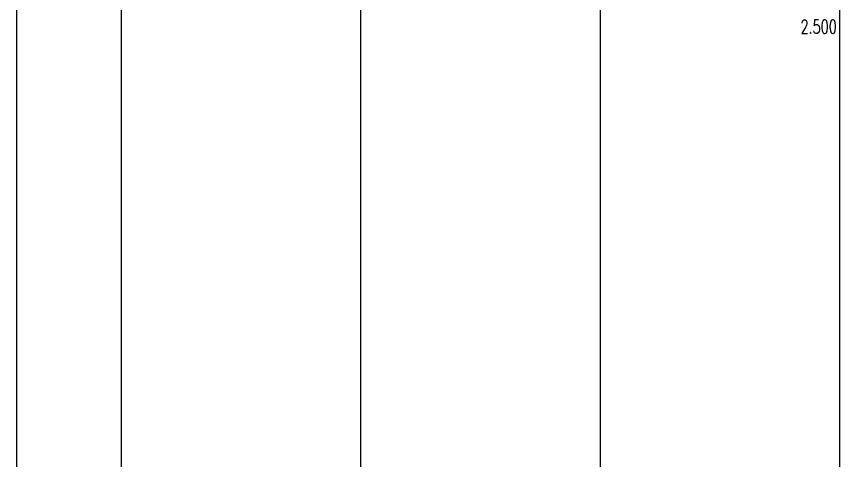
# Model space of a CAD drawing. Extents: x 0 to 2838408, y -923048 to 203859.
# Drawn here: x 2737263 to 2764763, y -357975 to -343139 of the extents above; entities that cross this region are included whole.
import ezdxf

# ---------------------------------------------------------------- set-up
doc = ezdxf.new("R2010")
doc.units = 0
doc.header["$LTSCALE"] = 1000
for name, color, linetype in [('DOTE', 8, 'Continuous'), ('PUB_TEXT', 7, 'Continuous'), ('XREF', 8, 'Continuous')]:
    doc.layers.add(name, color=color, linetype=linetype)
doc.styles.add('_TCH_DIM', font='SIMPLEX', dxfattribs={"bigfont": 'GBCBIG'})

# ---------------------------------------------------------------- blocks, each defined once
blk = doc.blocks.new('2F1')
at = {"layer": 'DOTE'}
for p, q in [((2401216.7, -327575.2), (2401216.7, -410775.2)), ((2404716.7, -327575.2), (2404716.7, -410775.2)), ((2412716.7, -327575.2), (2412716.7, -410775.2)), ((2420716.7, -327575.2), (2420716.7, -410775.2)), ((2428716.7, -327575.2), (2428716.7, -410775.2))]:
    blk.add_line(p, q, dxfattribs=at)
at = {"layer": 'PUB_TEXT', "color": 7, "style": '_TCH_DIM', "width": 0.705882}
blk.add_text('2.500', height=446.25, dxfattribs=at).set_placement((2427411.7, -343703.6))

msp = doc.modelspace()

# ---------------------------------------------------------------- block references
at = {"layer": 'XREF'}
msp.add_blockref('2F1', (336045.8, 0), dxfattribs=at)

doc.saveas('drawing.dxf')
